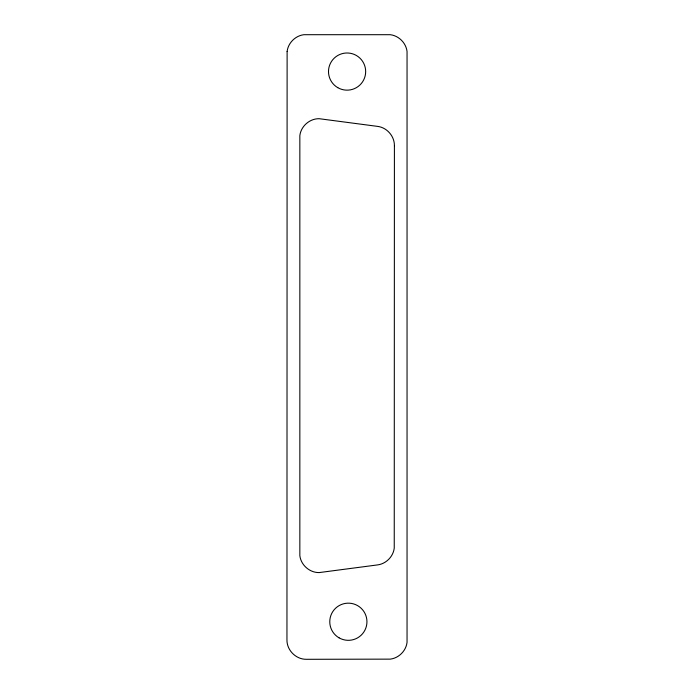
<?xml version="1.0" encoding="UTF-8"?>
<svg xmlns="http://www.w3.org/2000/svg" width="694" height="694" viewBox="0 0 694 694"><rect width="100%" height="100%" fill="white"/><g stroke="black" fill="none" stroke-linecap="round" stroke-linejoin="round"><path stroke-width="1.04" d="M287.116 51.477L286.952 639.816C286.761 650.261 295.991 659.491 306.436 659.3L390.271 659.135C398.807 658.103 406.025 650.894 407.048 642.358L407.048 51.477C406.025 42.941 398.807 35.724 390.271 34.7L303.894 34.7C295.358 35.724 288.14 42.941 287.116 51.477M394.409 145.688L394.244 548.147C393.212 556.683 386.003 563.901 377.467 564.925L319.162 572.585C309.663 572.741 300.927 565.072 299.843 555.642L299.843 135.651C300.927 126.213 309.663 118.553 319.162 118.7L377.467 126.369C386.905 127.462 394.539 136.163 394.409 145.688M337.787 87.67A18.591 18.591 0 0 0 365.669 71.577A18.591 18.591 0 0 0 337.787 55.477A18.591 18.591 0 0 0 337.787 87.67M339.062 637.838A18.591 18.591 0 0 0 366.944 621.746A18.591 18.591 0 0 0 339.062 605.645A18.591 18.591 0 0 0 339.062 637.838"/></g></svg>
